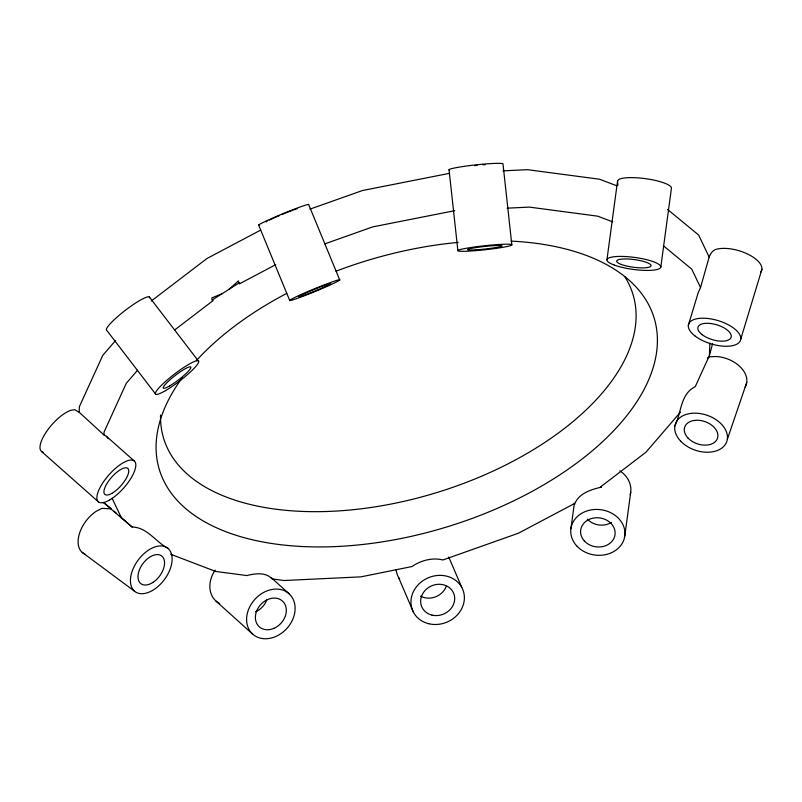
<?xml version="1.0" encoding="UTF-8"?>
<svg xmlns="http://www.w3.org/2000/svg" width="802" height="802" viewBox="0 0 802 802"><rect width="100%" height="100%" fill="white"/><g stroke="black" fill="none" stroke-linecap="round" stroke-linejoin="round"><path stroke-width="1.2" d="M134.175 460.899L106.435 436.338L103.969 434.995L79.187 412.268L79.378 406.694L102.746 355.406L115.538 340.549M103.969 434.995L104.07 432.037L126.255 383.356L137.523 370.263M674.823 426.153C681.359 413.2 680.256 393.792 695.234 386.704L709.409 355.597L709.83 343.136M606.944 259.788L617.55 181.041L618.683 179.568A27.178 6.045 7.7 0 1 648.808 179.157A27.178 6.045 7.7 0 1 671.434 188.249L660.818 267.046M570.914 528.749L574.362 503.265M170.686 554.242L215.698 571.445L246.886 575.575C254.956 573.45 265.973 571.926 272.068 578.914L284.119 580.518L360.89 576.859L411.957 566.553C420.799 560.468 432.358 557.27 442.935 559.966L518.373 533.23L573.801 503.907L574.623 504.047M574.583 504.348C578.342 493.491 591.305 489.4 601.119 487.225M624.788 535.997L630.713 492.278M688.327 325.321L698.231 292.61L700.527 287.567L709.148 257.101C710.542 253.091 713.519 249.121 718.141 248.881A27.178 12.15 16.8 0 1 750.01 255.277A27.178 12.15 16.8 0 1 760.647 272.249M709.409 355.597L712.547 343.817M740.757 339.146L761.9 269.322M727.354 439.235L746.732 382.514M680.467 412.128L645.931 452.238L600.307 487.085L601.079 487.526M222.244 293.622L211.748 297.943L212.209 299.988L228.67 289.542L238.244 281.121L239.678 283.718L275.698 264.67M151.317 301.001L206.956 258.505L260.59 230.144M174.635 329.973L213.182 300.539L212.209 299.988M228.67 289.542L238.705 283.166L239.678 283.718M707.504 357.913L709.78 356.77L716.276 356.509A27.178 18.436 18.9 0 1 745.148 387.055M309.883 209.162L362.434 190.535L449.12 173.412M324.88 243.848L372.689 226.896L454.794 210.665M502.944 170.856L527.536 169.683L599.625 179.237L616.708 185.763M507.075 208.169L529.37 207.106L597.781 216.179L612.728 221.893M103.428 502.523L132.109 527.024C146.916 527.094 155.899 542.082 168.009 548.408A27.178 16.341 -53.4 0 1 153.683 589.731A27.178 16.341 -53.4 0 1 132.14 571.295A27.178 16.341 -53.4 0 1 168.009 548.408M82.215 552.388L134.546 591.214M667.464 209.352L698.682 235.096L709.148 257.101M663.795 246.104L691.785 269.191L700.527 287.567M103.729 502.513L111.438 508.869L102.014 508.348L96.541 511.064A27.178 16.341 -53.4 0 0 79.087 534.804A27.178 16.341 -53.4 0 0 84.972 554.052M132.109 527.024L119.668 516.107M114.175 511.285L116.009 512.889M41.634 451.566L98.516 501.922M271.136 577.59L289.051 593.721A27.178 21.624 -48 0 1 275.667 636.547A27.178 21.624 -48 0 1 247.848 611.485A27.178 21.624 -48 0 1 289.051 593.721M215.928 601.039L252.66 634.111M106.435 436.338L108.32 438.764M79.187 412.268L74.686 409.712L70.977 410.273A27.178 9.875 -48.5 0 0 45.985 432.398A27.178 9.875 -48.5 0 0 43.268 452.298M155.839 394.373L106.866 330.474A27.178 4.321 -37.5 0 1 123.207 311.968A27.178 4.321 -37.5 0 1 149.242 296.87L198.214 360.78M149.773 297.873L149.242 296.87M112.11 498.273L121.693 518.433M448.759 557.069L461.802 587.465M398.564 577.5L413.541 612.407M339.747 280.018A27.178 1.383 -22.4 0 0 304.018 293.211A27.178 1.383 -22.4 0 0 300.329 297.301A27.178 1.383 -22.4 0 0 339.747 280.018L308.73 204.71A27.178 1.383 -22.4 0 0 282.525 213.853A27.178 1.383 -22.4 0 0 258.936 225.292M258.635 225.031L289.642 300.329M238.244 281.121L238.705 283.166M511.836 244.921A27.178 2.025 -6.2 0 0 472.619 247.247A27.178 2.025 -6.2 0 0 470.102 251.046A27.178 2.025 -6.2 0 0 511.836 244.921L503.014 164.079A27.178 2.025 -6.2 0 0 473.952 165.092A27.178 2.025 -6.2 0 0 449.591 170.184M449.05 169.713L457.872 250.555M617.55 181.041L617.941 185.122M619.876 470.844A27.178 22.857 7.7 0 1 630.242 494.623M611.585 522.363A17.333 14.576 7.7 0 1 587.295 519.094M399.657 579.295A27.178 24.05 -23.2 0 1 396.098 569.51M446.233 586.402A17.333 15.338 -23.2 0 1 420.519 596.117M474.573 165.633A19.027 1.424 -6.2 0 1 477.05 165.362M483.065 164.811A19.027 1.424 -6.2 0 1 485.3 164.651M219.668 603.605A27.178 21.624 -48 0 1 215.147 570.102M266.805 599.956A17.333 13.784 -48 0 1 255.557 611.806M266.144 221.984A19.027 0.962 -22.4 0 1 267.126 221.312M269.241 220.199A19.027 0.962 -22.4 0 1 275.186 217.442M276.209 216.991A19.027 0.962 -22.4 0 1 279.467 215.588M281.723 214.635A19.027 0.962 -22.4 0 1 285.171 213.212M286.314 212.751A19.027 0.962 -22.4 0 1 292.78 210.234M293.743 209.883A19.027 0.962 -22.4 0 1 297.131 208.67M511.024 241.101A258.745 139.027 -17.1 0 1 633.54 406.624A258.745 139.027 -17.1 0 1 297.522 546.252A258.745 139.027 -17.1 0 1 182.325 377.682M196.3 360.669A258.745 139.027 -17.1 0 1 286.765 293.362M335.978 271.216A258.745 139.027 -17.1 0 1 458.142 242.404M624.908 276.87A245.462 131.889 -17.1 0 1 433.05 493.701A245.462 131.889 -17.1 0 1 160.55 415.035M680.607 441.09A27.178 18.436 18.9 0 0 725.76 443.777A27.178 18.436 18.9 0 0 696.888 413.23A27.178 18.436 18.9 0 0 680.607 441.09M688.036 438.042A17.333 11.749 18.9 0 0 716.818 439.757A17.333 11.749 18.9 0 0 698.412 420.288A17.333 11.749 18.9 0 0 688.036 438.042M695.013 335.988A27.178 12.15 16.8 0 0 739.504 342.073A27.178 12.15 16.8 0 0 709.118 318.635A27.178 12.15 16.8 0 0 695.013 335.988M702.091 334.624A17.333 7.749 16.8 0 0 730.452 338.504A17.333 7.749 16.8 0 0 711.083 323.557A17.333 7.749 16.8 0 0 702.091 334.624M576.648 545.831A27.178 22.857 7.7 0 0 623.084 541.741A27.178 22.857 7.7 0 0 593.811 509.551A27.178 22.857 7.7 0 0 576.648 545.831M584.337 540.949A17.333 14.576 7.7 0 0 613.941 538.342A17.333 14.576 7.7 0 0 595.274 517.821A17.333 14.576 7.7 0 0 584.337 540.949M614.272 265.081A27.178 6.045 7.7 0 0 659.695 268.469A27.178 6.045 7.7 0 0 627.675 256.69A27.178 6.045 7.7 0 0 614.272 265.081M621.38 264.48A17.333 3.85 7.7 0 0 650.342 266.635A17.333 3.85 7.7 0 0 629.931 259.126A17.333 3.85 7.7 0 0 621.38 264.48M428.719 623.715A27.178 24.05 -23.2 0 0 463.947 593.37A27.178 24.05 -23.2 0 0 420.338 582.713A27.178 24.05 -23.2 0 0 428.719 623.715M431.967 615.094A17.333 15.338 -23.2 0 0 454.423 595.746A17.333 15.338 -23.2 0 0 426.624 588.959A17.333 15.338 -23.2 0 0 431.967 615.094M475.446 249.853A17.333 1.293 -6.2 0 0 502.052 245.943A17.333 1.293 -6.2 0 0 477.05 247.427A17.333 1.293 -6.2 0 0 475.446 249.853M273.923 628.347A17.333 13.784 -48 0 0 282.454 601.049A17.333 13.784 -48 0 0 256.189 612.367A17.333 13.784 -48 0 0 273.923 628.347M305.532 294.715A17.333 0.882 -22.4 0 0 330.665 283.697A17.333 0.882 -22.4 0 0 307.888 292.108A17.333 0.882 -22.4 0 0 305.532 294.715M152.811 582.503A17.333 10.416 -53.4 0 0 161.944 556.167A17.333 10.416 -53.4 0 0 139.077 570.763A17.333 10.416 -53.4 0 0 152.811 582.503M165.473 390.654A27.178 4.321 -37.5 0 0 198.746 361.792A27.178 4.321 -37.5 0 0 166.866 380.278A27.178 4.321 -37.5 0 0 165.473 390.654M169.663 385.912A17.333 2.757 -37.5 0 0 190.876 367.517A17.333 2.757 -37.5 0 0 170.545 379.306A17.333 2.757 -37.5 0 0 169.663 385.912M109.293 500.177A27.178 9.875 -48.5 0 0 135.598 463.165A27.178 9.875 -48.5 0 0 104.15 480.899A27.178 9.875 -48.5 0 0 109.293 500.177M111.849 493.38A17.333 6.296 -48.5 0 0 128.621 469.782A17.333 6.296 -48.5 0 0 108.571 481.08A17.333 6.296 -48.5 0 0 111.849 493.38"/></g></svg>
